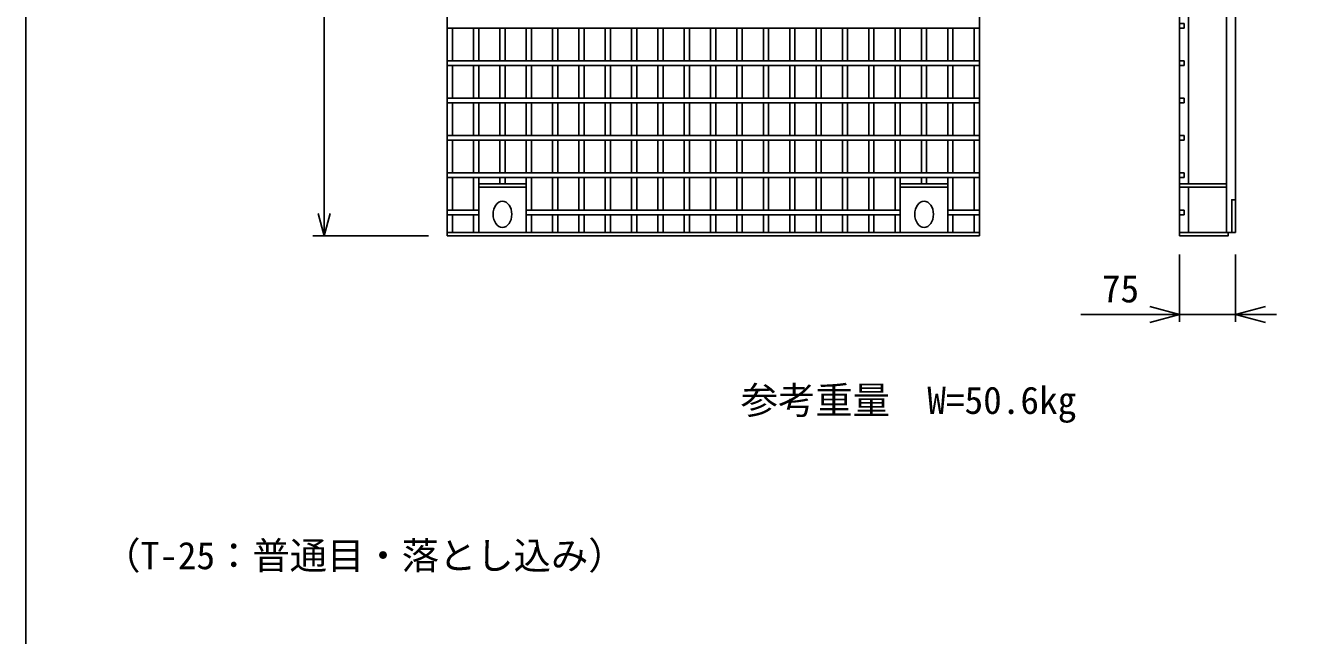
# Model space of a CAD drawing. Units: millimetres, scale not verified. Extents: x -6300 to 6300, y -4455 to 4455.
# Drawn here: x 2565 to 4290, y -1845 to -1029 of the extents above; entities that cross this region are included whole.
import ezdxf
from ezdxf.enums import TextEntityAlignment as Align

# ---------------------------------------------------------------- set-up
doc = ezdxf.new("R2010")
doc.units = ezdxf.units.MM
doc.header["$LTSCALE"] = 15
for name, color, linetype, lineweight in [('0-0_DIM', 7, 'Continuous', 25), ('0-2_HATCH', 6, 'Continuous', 25), ('0-5_TXT', 7, 'Continuous', 25)]:
    doc.layers.add(name, color=color, linetype=linetype, lineweight=lineweight)
doc.styles.add('ＭＳ ゴシック', font='')
doc.styles.get('ＭＳ ゴシック').set_extended_font_data('MS Gothic')

msp = doc.modelspace()

# ---------------------------------------------------------------- linework, layer by layer
at = {"layer": '0-0_DIM'}
for p, q in [((2964.52, -597.3), (2964.52, -1310.3)), ((3104.52, -1310.3), (2949.52, -1310.3)), ((4110.77, -1335.3), (4110.77, -1425.3)), ((4185.77, -1335.3), (4185.77, -1425.3)), ((3978.44, -1415.3), (4110.77, -1415.3)), ((4185.77, -1415.3), (4110.77, -1415.3)), ((4185.77, -1415.3), (4240.77, -1415.3))]:
    msp.add_line(p, q, dxfattribs=at)
for points in [[(2956.48, -1280.3), (2964.52, -1310.3), (2972.56, -1280.3)], [(4070.77, -1404.58), (4110.77, -1415.3), (4070.77, -1426.02)], [(4225.77, -1426.02), (4185.77, -1415.3), (4225.77, -1404.58)]]:
    msp.add_lwpolyline(points, dxfattribs=at)
at = {"layer": '0-2_HATCH'}
for p, q in [((3129.52, -597.3), (3129.52, -1310.3)), ((3842.52, -597.3), (3842.52, -1310.3)), ((4110.77, -597.3), (4110.77, -1310.3)), ((4173.77, -1305.8), (4173.77, -601.8)), ((4185.77, -1305.8), (4185.77, -601.8)), ((4122.77, -1240.3), (4122.77, -667.3)), ((3129.52, -1031.8), (3842.52, -1031.8)), ((3136.52, -1075.8), (3136.52, -1031.8)), ((3164.82, -1075.8), (3164.82, -1031.8)), ((3171.82, -1075.8), (3171.82, -1031.8)), ((3200.12, -1075.8), (3200.12, -1031.8)), ((3207.12, -1075.8), (3207.12, -1031.8)), ((3235.42, -1075.8), (3235.42, -1031.8)), ((3242.42, -1075.8), (3242.42, -1031.8)), ((3270.72, -1075.8), (3270.72, -1031.8)), ((3277.72, -1075.8), (3277.72, -1031.8)), ((3306.02, -1075.8), (3306.02, -1031.8)), ((3313.02, -1075.8), (3313.02, -1031.8)), ((3341.32, -1075.8), (3341.32, -1031.8)), ((3348.32, -1075.8), (3348.32, -1031.8)), ((3376.62, -1075.8), (3376.62, -1031.8)), ((3383.62, -1075.8), (3383.62, -1031.8)), ((3411.92, -1075.8), (3411.92, -1031.8)), ((3418.92, -1075.8), (3418.92, -1031.8)), ((3447.22, -1075.8), (3447.22, -1031.8)), ((3454.22, -1075.8), (3454.22, -1031.8)), ((3482.52, -1075.8), (3482.52, -1031.8)), ((3489.52, -1075.8), (3489.52, -1031.8)), ((3517.82, -1075.8), (3517.82, -1031.8)), ((3524.82, -1075.8), (3524.82, -1031.8)), ((3553.12, -1075.8), (3553.12, -1031.8)), ((3560.12, -1075.8), (3560.12, -1031.8)), ((3588.42, -1075.8), (3588.42, -1031.8)), ((3595.42, -1075.8), (3595.42, -1031.8)), ((3623.72, -1075.8), (3623.72, -1031.8)), ((3630.72, -1075.8), (3630.72, -1031.8)), ((3659.02, -1075.8), (3659.02, -1031.8)), ((3666.02, -1075.8), (3666.02, -1031.8)), ((3694.32, -1075.8), (3694.32, -1031.8)), ((3701.32, -1075.8), (3701.32, -1031.8)), ((3729.62, -1075.8), (3729.62, -1031.8)), ((3736.62, -1075.8), (3736.62, -1031.8)), ((3764.92, -1075.8), (3764.92, -1031.8)), ((3771.92, -1075.8), (3771.92, -1031.8)), ((3800.22, -1075.8), (3800.22, -1031.8)), ((3807.22, -1075.8), (3807.22, -1031.8)), ((3835.52, -1075.8), (3835.52, -1031.8)), ((3842.52, -1075.8), (3129.52, -1075.8)), ((3129.52, -1081.8), (3842.52, -1081.8)), ((3136.52, -1125.8), (3136.52, -1081.8)), ((3164.82, -1125.8), (3164.82, -1081.8)), ((3171.82, -1125.8), (3171.82, -1081.8)), ((3200.12, -1125.8), (3200.12, -1081.8)), ((3207.12, -1125.8), (3207.12, -1081.8)), ((3235.42, -1125.8), (3235.42, -1081.8)), ((3242.42, -1125.8), (3242.42, -1081.8)), ((3270.72, -1125.8), (3270.72, -1081.8)), ((3277.72, -1125.8), (3277.72, -1081.8)), ((3306.02, -1125.8), (3306.02, -1081.8)), ((3313.02, -1125.8), (3313.02, -1081.8)), ((3341.32, -1125.8), (3341.32, -1081.8)), ((3348.32, -1125.8), (3348.32, -1081.8)), ((3376.62, -1125.8), (3376.62, -1081.8)), ((3383.62, -1125.8), (3383.62, -1081.8)), ((3411.92, -1125.8), (3411.92, -1081.8)), ((3418.92, -1125.8), (3418.92, -1081.8)), ((3447.22, -1125.8), (3447.22, -1081.8)), ((3454.22, -1125.8), (3454.22, -1081.8)), ((3482.52, -1125.8), (3482.52, -1081.8)), ((3489.52, -1125.8), (3489.52, -1081.8)), ((3517.82, -1125.8), (3517.82, -1081.8)), ((3524.82, -1125.8), (3524.82, -1081.8)), ((3553.12, -1125.8), (3553.12, -1081.8)), ((3560.12, -1125.8), (3560.12, -1081.8)), ((3588.42, -1125.8), (3588.42, -1081.8)), ((3595.42, -1125.8), (3595.42, -1081.8)), ((3623.72, -1125.8), (3623.72, -1081.8)), ((3630.72, -1125.8), (3630.72, -1081.8)), ((3659.02, -1125.8), (3659.02, -1081.8)), ((3666.02, -1125.8), (3666.02, -1081.8)), ((3694.32, -1125.8), (3694.32, -1081.8)), ((3701.32, -1125.8), (3701.32, -1081.8)), ((3729.62, -1125.8), (3729.62, -1081.8)), ((3736.62, -1125.8), (3736.62, -1081.8)), ((3764.92, -1125.8), (3764.92, -1081.8)), ((3771.92, -1125.8), (3771.92, -1081.8)), ((3800.22, -1125.8), (3800.22, -1081.8)), ((3807.22, -1125.8), (3807.22, -1081.8)), ((3835.52, -1125.8), (3835.52, -1081.8)), ((3842.52, -1125.8), (3129.52, -1125.8)), ((3129.52, -1131.8), (3842.52, -1131.8)), ((3136.52, -1175.8), (3136.52, -1131.8)), ((3164.82, -1175.8), (3164.82, -1131.8)), ((3171.82, -1175.8), (3171.82, -1131.8)), ((3200.12, -1175.8), (3200.12, -1131.8)), ((3207.12, -1175.8), (3207.12, -1131.8)), ((3235.42, -1175.8), (3235.42, -1131.8)), ((3242.42, -1175.8), (3242.42, -1131.8)), ((3270.72, -1175.8), (3270.72, -1131.8)), ((3277.72, -1175.8), (3277.72, -1131.8)), ((3306.02, -1175.8), (3306.02, -1131.8)), ((3313.02, -1175.8), (3313.02, -1131.8)), ((3341.32, -1175.8), (3341.32, -1131.8)), ((3348.32, -1175.8), (3348.32, -1131.8)), ((3376.62, -1175.8), (3376.62, -1131.8)), ((3383.62, -1175.8), (3383.62, -1131.8)), ((3411.92, -1175.8), (3411.92, -1131.8)), ((3418.92, -1175.8), (3418.92, -1131.8)), ((3447.22, -1175.8), (3447.22, -1131.8)), ((3454.22, -1175.8), (3454.22, -1131.8)), ((3482.52, -1175.8), (3482.52, -1131.8)), ((3489.52, -1175.8), (3489.52, -1131.8)), ((3517.82, -1175.8), (3517.82, -1131.8)), ((3524.82, -1175.8), (3524.82, -1131.8)), ((3553.12, -1175.8), (3553.12, -1131.8)), ((3560.12, -1175.8), (3560.12, -1131.8)), ((3588.42, -1175.8), (3588.42, -1131.8)), ((3595.42, -1175.8), (3595.42, -1131.8)), ((3623.72, -1175.8), (3623.72, -1131.8)), ((3630.72, -1175.8), (3630.72, -1131.8)), ((3659.02, -1175.8), (3659.02, -1131.8)), ((3666.02, -1175.8), (3666.02, -1131.8)), ((3694.32, -1175.8), (3694.32, -1131.8)), ((3701.32, -1175.8), (3701.32, -1131.8)), ((3729.62, -1175.8), (3729.62, -1131.8)), ((3736.62, -1175.8), (3736.62, -1131.8)), ((3764.92, -1175.8), (3764.92, -1131.8)), ((3771.92, -1175.8), (3771.92, -1131.8)), ((3800.22, -1175.8), (3800.22, -1131.8)), ((3807.22, -1175.8), (3807.22, -1131.8)), ((3835.52, -1175.8), (3835.52, -1131.8)), ((3842.52, -1175.8), (3129.52, -1175.8)), ((3129.52, -1181.8), (3842.52, -1181.8)), ((3136.52, -1225.8), (3136.52, -1181.8)), ((3164.82, -1225.8), (3164.82, -1181.8)), ((3171.82, -1225.8), (3171.82, -1181.8)), ((3200.12, -1225.8), (3200.12, -1181.8)), ((3207.12, -1225.8), (3207.12, -1181.8)), ((3235.42, -1225.8), (3235.42, -1181.8)), ((3242.42, -1225.8), (3242.42, -1181.8)), ((3270.72, -1225.8), (3270.72, -1181.8)), ((3277.72, -1225.8), (3277.72, -1181.8)), ((3306.02, -1225.8), (3306.02, -1181.8)), ((3313.02, -1225.8), (3313.02, -1181.8)), ((3341.32, -1225.8), (3341.32, -1181.8)), ((3348.32, -1225.8), (3348.32, -1181.8)), ((3376.62, -1225.8), (3376.62, -1181.8)), ((3383.62, -1225.8), (3383.62, -1181.8)), ((3411.92, -1225.8), (3411.92, -1181.8)), ((3418.92, -1225.8), (3418.92, -1181.8)), ((3447.22, -1225.8), (3447.22, -1181.8)), ((3454.22, -1225.8), (3454.22, -1181.8)), ((3482.52, -1225.8), (3482.52, -1181.8)), ((3489.52, -1225.8), (3489.52, -1181.8)), ((3517.82, -1225.8), (3517.82, -1181.8)), ((3524.82, -1225.8), (3524.82, -1181.8)), ((3553.12, -1225.8), (3553.12, -1181.8)), ((3560.12, -1225.8), (3560.12, -1181.8)), ((3588.42, -1225.8), (3588.42, -1181.8)), ((3595.42, -1225.8), (3595.42, -1181.8)), ((3623.72, -1225.8), (3623.72, -1181.8)), ((3630.72, -1225.8), (3630.72, -1181.8)), ((3659.02, -1225.8), (3659.02, -1181.8)), ((3666.02, -1225.8), (3666.02, -1181.8)), ((3694.32, -1225.8), (3694.32, -1181.8)), ((3701.32, -1225.8), (3701.32, -1181.8)), ((3729.62, -1225.8), (3729.62, -1181.8)), ((3736.62, -1225.8), (3736.62, -1181.8)), ((3764.92, -1225.8), (3764.92, -1181.8)), ((3771.92, -1225.8), (3771.92, -1181.8)), ((3800.22, -1225.8), (3800.22, -1181.8)), ((3807.22, -1225.8), (3807.22, -1181.8)), ((3835.52, -1225.8), (3835.52, -1181.8)), ((3842.52, -1225.8), (3129.52, -1225.8)), ((3129.52, -1231.8), (3842.52, -1231.8)), ((3136.52, -1275.8), (3136.52, -1231.8)), ((3164.82, -1275.8), (3164.82, -1231.8)), ((3171.82, -1231.8), (3171.82, -1305.8)), ((3235.42, -1240.3), (3171.82, -1240.3)), ((3200.12, -1240.3), (3200.12, -1231.8)), ((3207.12, -1240.3), (3207.12, -1231.8)), ((3235.42, -1305.8), (3235.42, -1231.8)), ((3242.42, -1275.8), (3242.42, -1231.8)), ((3270.72, -1275.8), (3270.72, -1231.8)), ((3277.72, -1275.8), (3277.72, -1231.8)), ((3306.02, -1275.8), (3306.02, -1231.8)), ((3313.02, -1275.8), (3313.02, -1231.8)), ((3341.32, -1275.8), (3341.32, -1231.8)), ((3348.32, -1275.8), (3348.32, -1231.8)), ((3376.62, -1275.8), (3376.62, -1231.8)), ((3383.62, -1275.8), (3383.62, -1231.8)), ((3411.92, -1275.8), (3411.92, -1231.8)), ((3418.92, -1275.8), (3418.92, -1231.8)), ((3447.22, -1275.8), (3447.22, -1231.8)), ((3454.22, -1275.8), (3454.22, -1231.8)), ((3482.52, -1275.8), (3482.52, -1231.8)), ((3489.52, -1275.8), (3489.52, -1231.8)), ((3517.82, -1275.8), (3517.82, -1231.8)), ((3524.82, -1275.8), (3524.82, -1231.8)), ((3553.12, -1275.8), (3553.12, -1231.8)), ((3560.12, -1275.8), (3560.12, -1231.8)), ((3588.42, -1275.8), (3588.42, -1231.8)), ((3595.42, -1275.8), (3595.42, -1231.8)), ((3623.72, -1275.8), (3623.72, -1231.8)), ((3630.72, -1275.8), (3630.72, -1231.8)), ((3659.02, -1275.8), (3659.02, -1231.8)), ((3666.02, -1275.8), (3666.02, -1231.8)), ((3694.32, -1275.8), (3694.32, -1231.8)), ((3701.32, -1275.8), (3701.32, -1231.8)), ((3729.62, -1275.8), (3729.62, -1231.8)), ((3736.62, -1231.8), (3736.62, -1305.8)), ((3800.22, -1240.3), (3736.62, -1240.3)), ((3764.92, -1240.3), (3764.92, -1231.8)), ((3771.92, -1240.3), (3771.92, -1231.8)), ((3800.22, -1305.8), (3800.22, -1231.8)), ((3807.22, -1275.8), (3807.22, -1231.8)), ((3835.52, -1275.8), (3835.52, -1231.8)), ((4173.77, -1240.3), (4110.77, -1240.3)), ((3235.42, -1244.8), (3171.82, -1244.8)), ((3800.22, -1244.8), (3736.62, -1244.8)), ((4110.77, -1244.8), (4173.77, -1244.8)), ((4122.77, -1305.8), (4122.77, -1244.8)), ((3171.82, -1275.8), (3129.52, -1275.8)), ((3736.62, -1275.8), (3235.42, -1275.8)), ((3842.52, -1275.8), (3800.22, -1275.8)), ((3129.52, -1281.8), (3171.82, -1281.8)), ((3136.52, -1305.8), (3136.52, -1281.8)), ((3164.82, -1305.8), (3164.82, -1281.8)), ((3235.42, -1281.8), (3736.62, -1281.8)), ((3242.42, -1305.8), (3242.42, -1281.8)), ((3270.72, -1305.8), (3270.72, -1281.8)), ((3277.72, -1305.8), (3277.72, -1281.8)), ((3306.02, -1305.8), (3306.02, -1281.8)), ((3313.02, -1305.8), (3313.02, -1281.8)), ((3341.32, -1305.8), (3341.32, -1281.8)), ((3348.32, -1305.8), (3348.32, -1281.8)), ((3376.62, -1305.8), (3376.62, -1281.8)), ((3383.62, -1305.8), (3383.62, -1281.8)), ((3411.92, -1305.8), (3411.92, -1281.8)), ((3418.92, -1305.8), (3418.92, -1281.8)), ((3447.22, -1305.8), (3447.22, -1281.8)), ((3454.22, -1305.8), (3454.22, -1281.8)), ((3482.52, -1305.8), (3482.52, -1281.8)), ((3489.52, -1305.8), (3489.52, -1281.8)), ((3517.82, -1305.8), (3517.82, -1281.8)), ((3524.82, -1305.8), (3524.82, -1281.8)), ((3553.12, -1305.8), (3553.12, -1281.8)), ((3560.12, -1305.8), (3560.12, -1281.8)), ((3588.42, -1305.8), (3588.42, -1281.8)), ((3595.42, -1305.8), (3595.42, -1281.8)), ((3623.72, -1305.8), (3623.72, -1281.8)), ((3630.72, -1305.8), (3630.72, -1281.8)), ((3659.02, -1305.8), (3659.02, -1281.8)), ((3666.02, -1305.8), (3666.02, -1281.8)), ((3694.32, -1305.8), (3694.32, -1281.8)), ((3701.32, -1305.8), (3701.32, -1281.8)), ((3729.62, -1305.8), (3729.62, -1281.8)), ((3800.22, -1281.8), (3842.52, -1281.8)), ((3807.22, -1305.8), (3807.22, -1281.8)), ((3835.52, -1305.8), (3835.52, -1281.8)), ((3842.52, -1305.8), (3129.52, -1305.8)), ((3842.52, -1310.3), (3129.52, -1310.3)), ((4110.77, -1305.8), (4185.77, -1305.8))]:
    msp.add_line(p, q, dxfattribs=at)
for points in [[(4110.77, -1025.8), (4116.77, -1025.8), (4116.77, -1031.8), (4110.77, -1031.8)], [(4110.77, -1075.8), (4116.77, -1075.8), (4116.77, -1081.8), (4110.77, -1081.8)], [(4110.77, -1125.8), (4116.77, -1125.8), (4116.77, -1131.8), (4110.77, -1131.8)], [(4110.77, -1175.8), (4116.77, -1175.8), (4116.77, -1181.8), (4110.77, -1181.8)], [(4110.77, -1225.8), (4116.77, -1225.8), (4116.77, -1231.8), (4110.77, -1231.8)], [(4110.77, -1275.8), (4116.77, -1275.8), (4116.77, -1281.8), (4110.77, -1281.8)], [(4185.77, -1261.8), (4180.77, -1261.8), (4180.77, -1305.8)], [(4110.77, -1310.3), (4175.77, -1310.3), (4175.77, -1305.8)]]:
    msp.add_lwpolyline(points, dxfattribs=at)
for centre in [(3203.52, -1281.3), (3768.52, -1281.3)]:
    msp.add_ellipse(centre, major_axis=(0, 17.5), ratio=0.714286, dxfattribs=at)
at = {"layer": '0-5_TXT'}
msp.add_lwpolyline([(2564.89, -3214.19), (4564.89, -3214.19), (4564.89, -114.19), (2564.89, -114.19)], close=True, dxfattribs=at)

# ---------------------------------------------------------------- texts
at = {"layer": '0-0_DIM', "style": 'ＭＳ ゴシック'}
for s, p in [('75', (4006.69, -1410.3)), ('参考重量\u3000W=50.6kg', (3522.81, -1559.63)), ('（T-25：普通目・落とし込み）', (2668.77, -1767.62))]:
    msp.add_text(s, height=36.66, dxfattribs=at).set_placement(p, align=Align.BOTTOM_LEFT)

doc.saveas('drawing.dxf')
